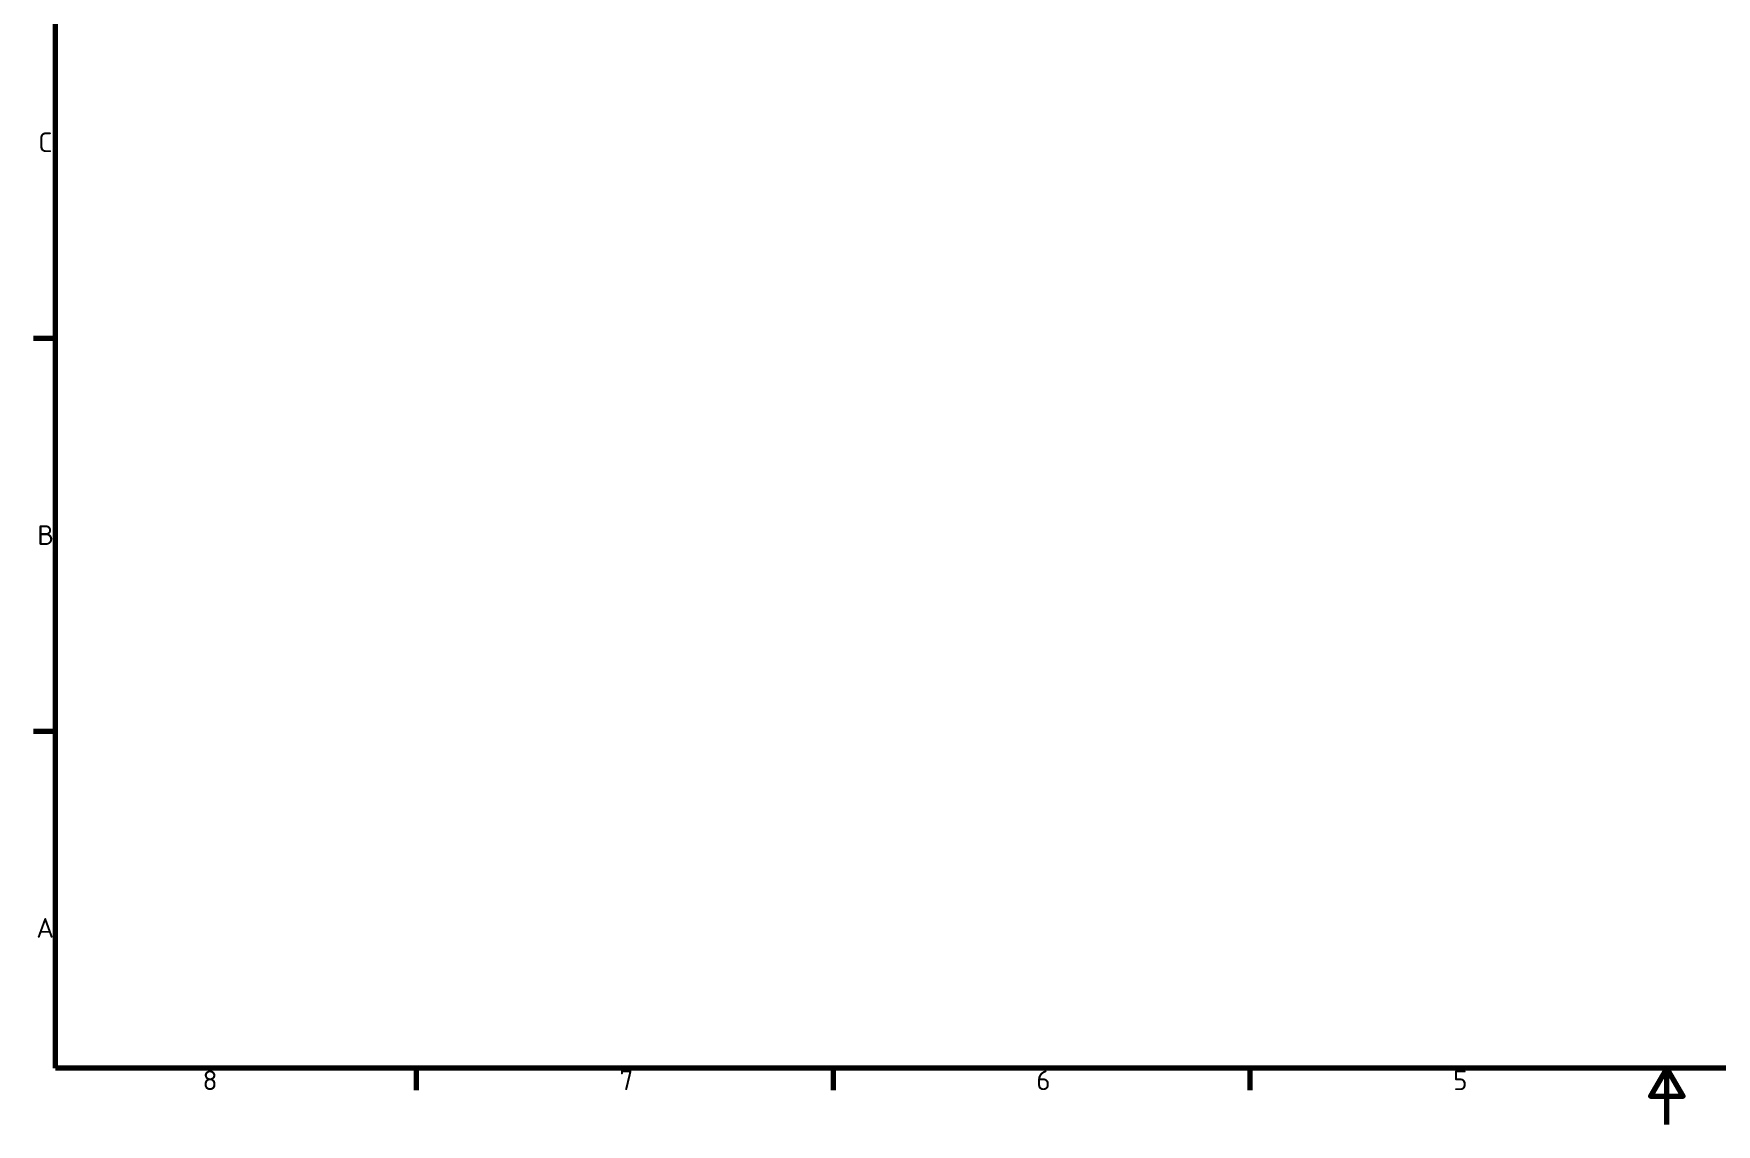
# Model space of a CAD drawing. Header units: millimetres. Extents: x 0 to 594, y 0 to 420.
# Drawn here: x 6.1 to 305.8, y 0 to 194.3 of the extents above; entities that cross this region are included whole.
import ezdxf

# ---------------------------------------------------------------- set-up
doc = ezdxf.new("R2010")
doc.units = ezdxf.units.MM
doc.layers.add('Rahmen (ISO)', color=7, linetype='Continuous', lineweight=70)
doc.styles.add('Notiztext (DIN)', font='isocpeur.ttf')

# ---------------------------------------------------------------- blocks, each defined once
blk = doc.blocks.new('Ränder Vorgaberahmen')
at = {"layer": 'Rahmen (ISO)'}
for p, q in [((10, 140), (6.1, 140)), ((10, 70), (6.1, 70)), ((74.25, 10), (74.25, 6.1)), ((148.5, 10), (148.5, 6.1)), ((222.75, 10), (222.75, 6.1))]:
    blk.add_line(p, q, dxfattribs=at)
at = {"layer": 'Rahmen (ISO)', "flags": 128}
for points in [[(10, 10), (10, 410), (584, 410), (584, 10), (10, 10)], [(297, 0), (297, 10), (294.11, 5), (299.89, 5), (297, 10)]]:
    blk.add_lwpolyline(points, dxfattribs=at)
at = {"layer": 'Rahmen (ISO)', "char_height": 3.5, "attachment_point": 7, "style": 'Notiztext (DIN)'}
for s, insert in [('C', (6.93, 173.25)), ('B', (6.75, 103.25)), ('A', (6.58, 33.25)), ('8', (36.2, 6.1)), ('7', (110.45, 6.1)), ('6', (184.7, 6.1)), ('5', (258.95, 6.1))]:
    blk.add_mtext(s, dxfattribs=dict(at, insert=insert))

msp = doc.modelspace()

# ---------------------------------------------------------------- block references
msp.add_blockref('Ränder Vorgaberahmen', (0, 0))

doc.saveas('drawing.dxf')
